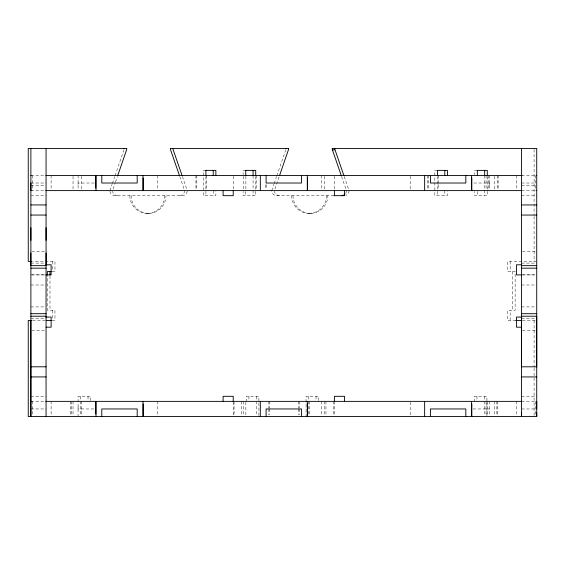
<?xml version="1.0" encoding="UTF-8"?>
<svg xmlns="http://www.w3.org/2000/svg" width="565" height="565" viewBox="0 0 565 565"><rect width="100%" height="100%" fill="white"/><g stroke="black" fill="none" stroke-linecap="round" stroke-linejoin="round"><path stroke-width="0.42" stroke-dasharray="2.83 2.12" d="M52.333 261.426L52.326 271.539L54.96 271.539L54.967 261.426L32.558 261.426M510.153 320.44L510.16 310.319M78.097 407.061L78.012 408.961L94.56 408.961M489.516 184.917L489.601 183.018L473.3 183.018M109.907 190.603L112.061 184.345M112.329 183.561L114.759 176.513M115.034 175.729L123.933 149.902M113.078 189.042L115.239 182.778M115.507 181.994L117.393 176.513M271.73 190.603L273.884 184.345M274.152 183.561L276.582 176.513M276.85 175.729L285.756 149.902M274.922 188.978L279.131 176.767M205.907 170.376L203.266 170.376L203.266 195.667L215.865 195.667L215.865 191.45M245.754 170.376L243.12 170.376L243.12 174.585M437.48 170.376L434.845 170.376L434.845 195.667L447.438 195.667L447.438 191.45M477.333 170.376L474.692 170.376L474.692 174.585M30.884 175.433L45.221 175.433M521.552 175.433L536.75 175.433M30.884 183.018L46.062 183.018M94.313 183.018L78.012 183.018L78.097 184.917M521.552 183.018L535.217 183.018M30.884 185.546L45.221 185.546M521.552 185.546L535.041 185.546M30.884 190.603L46.062 190.603M521.552 190.603L536.729 190.603M30.884 195.667L46.062 195.667M333.993 195.667L276.709 195.667A5.057 4.979 -90 0 1 271.765 191.238M521.552 195.667L536.729 195.667M129.83 195.667A17.706 17.437 -90 0 0 147.267 213.365L148.581 213.365A17.706 17.437 -90 0 0 166.018 195.667M291.653 195.667A17.706 17.437 90 0 0 309.09 213.365L310.404 213.365A17.706 17.437 -90 0 0 327.841 195.667M31.732 251.305L46.062 251.305M522.392 251.305L536.729 251.305M536.729 261.426L507.518 261.426L507.518 271.539L515.132 271.539L515.132 310.319L507.518 310.319L507.518 320.44L516.791 320.44M30.884 263.106L46.062 263.106M521.552 263.106L536.729 263.106M30.884 274.873L45.221 274.873M521.552 274.873L535.041 274.873M31.767 274.915L44.967 274.915M522.653 274.915L534.97 274.915M30.884 284.993L46.062 284.993M521.552 284.993L535.041 284.993M30.884 306.915L45.221 306.915M521.552 306.915L535.041 306.915M30.884 318.752L46.062 318.752M521.552 318.752L536.729 318.752M32.558 320.44L46.062 320.44M522.392 320.44L536.729 320.44M31.732 330.553L46.062 330.553M522.392 330.553L536.729 330.553M30.884 396.312L46.062 396.312M521.552 396.312L536.729 396.312M30.884 401.369L46.062 401.369M521.552 401.369L536.729 401.369M30.884 408.961L46.062 408.961M473.053 408.961L489.601 408.961M521.552 408.961L536.729 408.961M344.226 176.513L348.541 189.042M341.592 176.513L345.907 189.042M182.403 176.513L186.725 189.042M179.769 176.513L184.084 189.042M510.153 261.426L510.16 271.539M52.326 310.319L52.333 320.44L54.967 320.44L54.96 310.319L47.354 310.319L47.354 275.946M535.281 175.433L535.281 190.603M535.281 401.369L535.281 414.858M534.087 149.337L534.087 215.526M534.087 216.409L534.087 261.426M534.087 320.44L534.087 367.172M534.087 368.055L534.087 415.663M516.474 175.433L516.495 190.603M516.495 401.369L516.495 416.546M512.497 271.539L512.497 310.319M498.132 175.433L498.132 188.922M497.751 401.369L497.751 414.858M497.257 175.433L497.257 188.922M496.875 401.369L496.875 414.858M494.573 176.273L494.573 190.603M494.573 401.369L494.573 416.546M489.516 175.433L489.516 190.603M489.516 401.369L489.516 416.546M488.174 175.433L488.174 188.922M487.793 401.369L487.793 414.858M487.291 176.478L487.291 195.667L474.692 195.667L474.692 191.45M486.91 415.671L486.91 396.312L474.31 396.312L474.31 401.369M486.062 175.433L486.062 188.922M486.055 401.369L486.055 414.858M484.657 175.433L484.657 195.667M484.276 396.312L484.276 415.671M477.333 191.45L477.333 195.667M476.945 396.312L476.945 401.369M444.803 190.603L444.803 195.667M438.355 175.433L438.355 183.858M438.355 184.706L438.355 188.922M437.48 176.478L437.48 195.667M428.39 175.433L428.39 188.922M427.514 175.433L427.514 188.922M410.183 176.273L410.183 190.603M410.183 402.216L410.183 416.546M334.395 176.273L334.395 189.508M334.388 401.369L334.395 415.671M333.548 401.369L333.548 415.028M325.963 401.369L325.963 416.546M324.275 176.273L324.275 190.603M324.275 401.369L324.275 414.858M321.746 175.433L321.746 188.922M321.746 401.369L321.746 414.858M318.674 400.529L318.674 396.312L306.082 396.312L306.082 416.546M316.04 396.312L316.04 400.529M309.592 401.369L309.592 414.858M308.716 396.312L308.716 416.546M299.634 401.369L299.634 408.114M299.634 408.961L299.634 414.858M298.751 401.369L298.751 408.114M298.751 408.961L298.751 414.858M269.745 401.369L269.745 408.114M269.745 408.961L269.745 414.858M268.862 401.369L268.862 408.114M268.862 408.961L268.862 414.858M266.56 184.706L266.56 188.922M265.684 184.706L265.684 188.922M258.897 415.671L258.897 396.312L246.298 396.312L246.298 401.369M256.595 175.433L256.595 188.922M256.263 396.312L256.263 415.671M255.719 176.478L255.719 195.667L243.12 195.667L243.12 191.45M253.085 175.433L253.085 195.667M248.932 396.312L248.932 401.369M245.874 176.273L245.874 190.603M245.867 402.216L245.867 416.546M245.754 191.45L245.754 195.667M243.338 176.273L243.338 190.603M243.338 401.369L243.338 414.858M241.651 401.369L241.651 416.546M234.065 401.369L234.065 415.028M233.225 176.273L233.225 190.603M233.225 402.216L233.225 415.671M213.231 190.603L213.231 195.667M206.783 175.433L206.783 190.603M205.907 176.478L205.907 195.667M196.818 175.433L196.818 188.922M195.942 175.433L195.942 188.922M157.43 175.433L157.43 188.922M157.43 401.369L157.43 414.858M90.661 400.529L90.661 396.312L78.069 396.312L78.069 416.546M88.027 396.312L88.027 400.529M81.558 176.273L81.558 190.603M81.579 401.369L81.579 416.546M80.703 396.312L80.703 416.546M78.097 175.433L78.097 190.603M73.04 176.273L73.04 190.603M73.04 401.369L73.04 414.858M71.621 401.369L71.621 414.858M70.738 401.369L70.738 414.858M51.118 175.433L51.118 190.603M51.118 401.369L51.118 416.546M49.988 275.946L49.988 310.319M32.332 175.433L32.332 190.603M32.332 401.369L32.332 414.858M279.343 195.667A5.057 4.979 -90 0 1 274.399 191.238M310.404 213.365A17.706 17.437 -90 0 1 292.967 195.667M326.528 195.667A17.706 17.437 90 0 1 309.09 213.365M346.451 190.603A5.057 4.979 90 0 1 345.434 193.668M349.085 190.603A5.057 4.979 89.9 0 1 345.935 195.306M117.52 195.667A5.057 4.979 -90 0 1 112.576 191.238M109.942 191.238A5.057 4.979 -90 0 0 114.886 195.667L182.283 195.667A5.057 4.979 90 0 0 187.227 191.238M148.581 213.365A17.706 17.437 -90 0 1 131.151 195.667M164.705 195.667A17.706 17.437 -90 0 1 147.267 213.365M184.628 190.603A5.057 4.979 90 0 1 179.649 195.667"/><path stroke-width="0.85" d="M30.891 320.44L30.884 416.546L30.884 148.454M30.884 252.993L30.884 265.642L46.062 265.642L46.062 252.993M30.884 240.344L30.884 227.702M46.062 240.344L46.062 227.702M117.668 175.729L126.567 149.902A5.057 4.979 -89.9 0 0 126.772 148.454L28.25 148.454L28.257 261.426L31.697 261.426M279.696 175.136L288.39 149.902A5.057 4.993 89.7 0 0 288.609 148.454L170.39 148.454A5.057 4.979 90 0 0 170.602 149.902L179.501 175.729M31.697 320.44L28.257 320.44L28.25 416.546L536.729 416.546L536.729 148.454L332.213 148.454A5.057 4.986 -89.6 0 0 332.418 149.902L333.301 149.902M333.738 149.902L334.614 149.902M205.759 170.376L215.865 170.376L215.865 175.433M245.613 170.376L255.719 170.376L255.719 175.602M437.331 170.376L447.438 170.376L447.438 175.433M477.185 170.376L487.291 170.376L487.291 175.602M30.891 175.433L31.252 175.433M45.843 175.433L522.194 175.433M536.362 175.433L536.729 175.433M31.252 190.603L30.891 190.603L30.884 183.018M45.843 190.603L521.77 190.603M536.362 190.603L536.729 190.341M333.993 195.667L344.509 195.667L344.509 190.603M30.884 204.94L46.062 204.94M521.552 204.94L536.729 204.94M30.884 215.053L46.062 215.053M521.552 215.053L536.729 215.053M46.062 264.794L51.118 264.794L51.118 274.915L45.843 274.915M521.552 264.794L516.495 264.794L516.495 274.915L521.77 274.915M521.552 265.642L536.729 265.642M30.884 268.17L46.062 268.17M521.552 268.17L536.729 268.17M51.231 271.539L47.354 271.539L47.354 275.063M30.884 313.695L46.062 313.695M521.552 313.695L536.729 313.695M30.884 316.223L46.062 316.223M45.843 317.064L51.118 317.064L51.118 327.184L46.062 327.184M521.77 317.064L516.495 317.064L516.495 327.184L521.552 327.184M46.316 320.44L51.528 320.44M515.824 320.44L521.778 320.44M30.884 366.805L46.062 366.805M30.884 376.926L46.062 376.926M521.552 376.926L536.729 376.926M30.884 401.369L31.252 401.369M45.843 401.369L521.77 401.369M536.362 401.369L536.729 401.369L536.729 408.961M343.958 175.729L335.052 149.902A5.057 4.986 -89.6 0 1 334.84 148.454M332.418 149.902L341.324 175.729M182.135 175.729L173.229 149.902A5.057 4.979 89.9 0 1 173.024 148.454M521.552 412.754L521.552 416.546L521.552 148.454M536.729 412.754L536.729 416.546M484.657 170.376L484.657 175.602M477.333 170.376L477.333 175.433M471.81 177.961L471.81 190.603M471.81 403.904L471.81 416.546M471.598 175.433L471.598 190.603M471.598 401.369L471.598 416.546M465.828 175.433L465.828 183.018L430.417 183.018L430.417 175.433M465.821 416.546L465.821 408.961L430.417 408.961L430.417 416.546M444.803 170.376L444.803 175.433M437.48 170.376L437.48 175.602M424.64 175.433L424.64 190.603M424.64 401.369L424.64 416.546M344.509 401.369L344.509 396.312L334.395 396.312L334.395 401.595M334.395 190.384L334.395 195.667M307.501 177.961L307.501 190.603M307.494 403.904L307.494 416.546M307.289 175.433L307.289 190.603M307.282 401.369L307.282 416.546M301.512 175.433L301.512 183.018L266.101 183.018L266.101 175.433M301.512 416.546L301.512 408.961L266.101 408.961L266.101 416.546M260.331 175.433L260.331 190.603M260.324 401.369L260.324 416.546M253.085 170.376L253.085 175.602M245.754 170.376L245.754 175.433M233.225 190.384L233.225 195.667L223.104 195.667L223.104 190.603M233.225 401.595L233.225 396.312L223.104 396.312L223.104 401.369M213.231 170.376L213.231 175.433M205.907 170.376L205.907 175.602M143.185 177.961L143.185 190.603M143.185 403.904L143.185 416.546M142.973 175.433L142.973 190.603M142.973 401.369L142.973 416.546M137.196 175.433L137.196 183.018L101.792 183.018L101.792 175.433M137.196 416.546L137.196 408.961L101.792 408.961L101.792 416.546M96.015 175.433L96.015 190.603M96.015 401.369L96.015 416.546M95.803 175.433L95.803 188.074M95.803 401.369L95.803 414.018M49.988 271.539L49.988 275.063M46.062 148.454L46.062 416.546M344.989 194.183A5.057 4.979 90 0 1 341.465 195.667M124.138 148.454A5.057 4.979 -89.9 0 1 124.123 148.821M285.975 148.454A5.057 4.993 89.7 0 1 285.961 148.821M521.552 316.223L521.552 366.805L536.729 366.805L536.729 316.223L521.552 316.223"/></g></svg>
